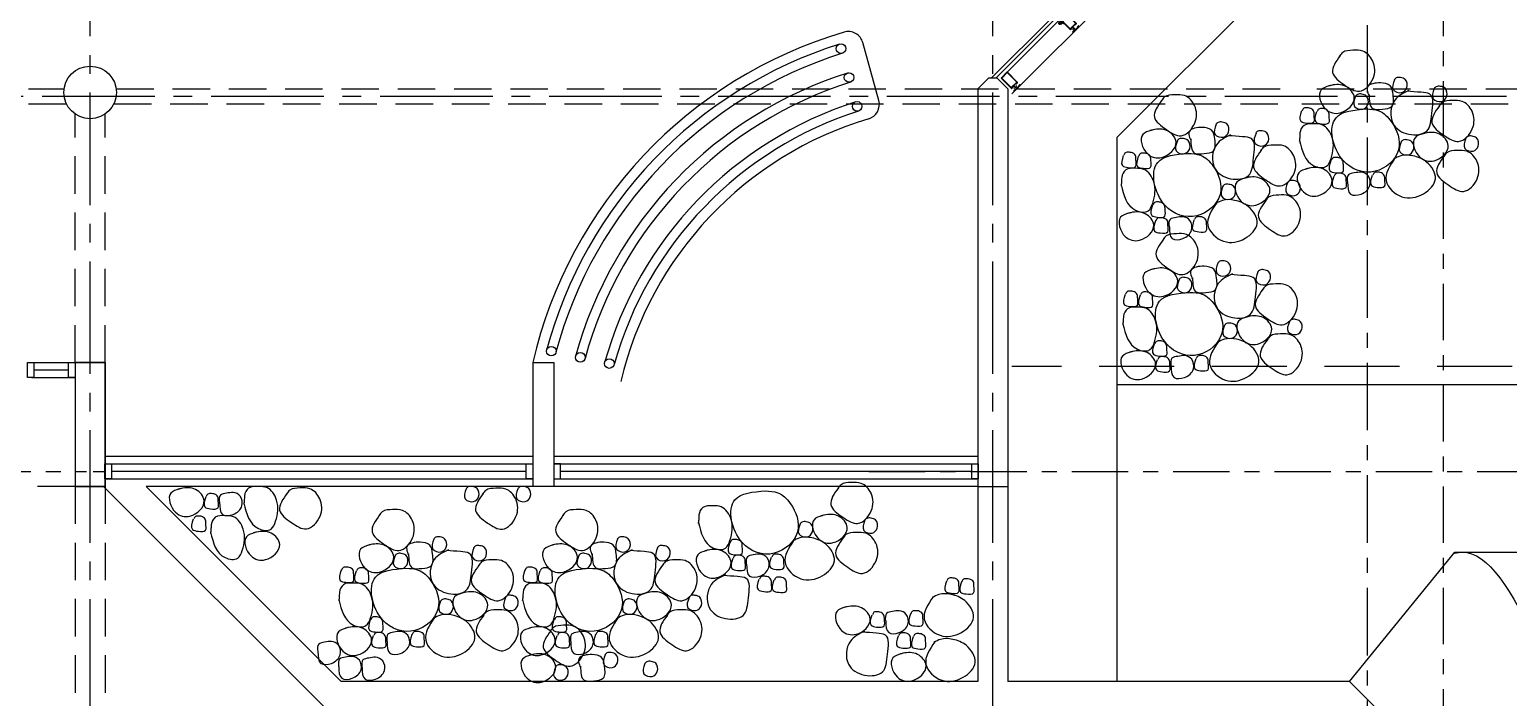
# Model space of a CAD drawing. Extents: x 504.5 to 598.6, y 648.3 to 688.4.
# Drawn here: x 572.74 to 582.58, y 655.06 to 659.51 of the extents above; entities that cross this region are included whole.
import ezdxf

# ---------------------------------------------------------------- set-up
doc = ezdxf.new("R2010")
doc.units = 0
doc.header["$MEASUREMENT"] = 0
doc.linetypes.add('CENTER2', pattern=[1.125, 0.75, -0.125, 0.125, -0.125])
doc.linetypes.add('HIDDEN', pattern=[0.375, 0.25, -0.125])
for name, color, linetype in [('1', 6, 'CONTINUOUS'), ('2', 1, 'CONTINUOUS'), ('EJES', 6, 'CENTER2'), ('MUEBLES', 1, 'CONTINUOUS'), ('murosbajos', 3, 'CONTINUOUS'), ('paredes', 2, 'CONTINUOUS'), ('pisoplanta', 1, 'CONTINUOUS'), ('PROYECCIONES', 6, 'HIDDEN'), ('talud', 5, 'CONTINUOUS'), ('texturas', 6, 'CONTINUOUS'), ('ventana', 1, 'CONTINUOUS'), ('ventanas', 1, 'CONTINUOUS'), ('vidrio', 6, 'CONTINUOUS')]:
    doc.layers.add(name, color=color, linetype=linetype)

# ---------------------------------------------------------------- blocks, each defined once
blk = doc.blocks.new('apoymuro-cortina')
at = {"layer": 'vidrio', "color": 1, "linetype": 'Continuous'}
for p, q in [((0, 0), (-0.0989, 0)), ((0, -0.0574), (0, 0)), ((-0.125, -0.0006), (-0.125, -0.0568)), ((-0.1193, 0), (-0.1244, 0)), ((-0.1244, -0.0574), (-0.1193, -0.0574)), ((-0.122, -0.0096), (-0.122, -0.0032)), ((-0.122, -0.032), (-0.122, -0.0134)), ((-0.0962, -0.032), (-0.122, -0.032)), ((-0.122, -0.0348), (-0.0962, -0.0348)), ((-0.122, -0.044), (-0.122, -0.0348)), ((-0.122, -0.0542), (-0.122, -0.0478)), ((-0.1213, -0.0026), (-0.1199, -0.0026)), ((-0.1199, -0.0102), (-0.1213, -0.0102)), ((-0.1213, -0.0128), (-0.1193, -0.0128)), ((-0.1193, -0.0447), (-0.1213, -0.0447)), ((-0.1213, -0.0472), (-0.1199, -0.0472)), ((-0.1199, -0.0549), (-0.1213, -0.0549)), ((-0.1199, -0.0026), (-0.1199, -0.0038)), ((-0.1199, -0.0089), (-0.1199, -0.0102)), ((-0.1199, -0.0472), (-0.1199, -0.0485)), ((-0.1199, -0.0536), (-0.1199, -0.0549)), ((-0.1186, -0.0038), (-0.1186, -0.0006)), ((-0.1186, -0.0121), (-0.1186, -0.0089)), ((-0.1186, -0.0485), (-0.1186, -0.0453)), ((-0.1186, -0.0568), (-0.1186, -0.0536)), ((-0.0995, -0.0006), (-0.0995, -0.0038)), ((-0.0995, -0.0089), (-0.0995, -0.0121)), ((-0.0995, -0.0453), (-0.0995, -0.0485)), ((-0.0995, -0.0536), (-0.0995, -0.0568)), ((-0.0989, -0.0128), (-0.0968, -0.0128)), ((-0.0968, -0.0447), (-0.0989, -0.0447)), ((-0.0989, -0.0574), (-0.0938, -0.0574)), ((-0.0982, -0.0026), (-0.0968, -0.0026)), ((-0.0982, -0.0038), (-0.0982, -0.0026)), ((-0.0982, -0.0102), (-0.0982, -0.0089)), ((-0.0968, -0.0102), (-0.0982, -0.0102)), ((-0.0982, -0.0472), (-0.0968, -0.0472)), ((-0.0982, -0.0485), (-0.0982, -0.0472)), ((-0.0982, -0.0549), (-0.0982, -0.0536)), ((-0.0968, -0.0549), (-0.0982, -0.0549)), ((-0.0962, -0.0032), (-0.0962, -0.0096)), ((-0.0962, -0.0134), (-0.0962, -0.032)), ((-0.0962, -0.0348), (-0.0962, -0.044)), ((-0.0962, -0.0478), (-0.0962, -0.0542)), ((-0.0938, -0.0574), (0, -0.0574)), ((-0.0931, -0.0033), (-0.0931, -0.0541)), ((-0.0036, -0.0028), (-0.0926, -0.0028)), ((-0.0926, -0.0546), (-0.0036, -0.0546)), ((-0.0031, -0.0541), (-0.0031, -0.0033))]:
    blk.add_line(p, q, dxfattribs=at)
at = {"layer": 'vidrio', "linetype": 'Continuous'}
for p, q in [((-0.0397, 0.0015), (-0.0397, 0.0051)), ((-0.0397, 0.0051), (0.0307, 0.0051)), ((0.0272, 0.0015), (-0.0397, 0.0015)), ((-0.0318, 0.0056), (-0.0318, 0.0075)), ((-0.0318, 0.0075), (-0.0055, 0.0075)), ((-0.0055, 0.0056), (-0.0318, 0.0056)), ((-0.0087, 0.0103), (-0.0287, 0.0103)), ((-0.0287, 0.0103), (-0.0287, 0.0078)), ((-0.0287, 0.0078), (-0.0087, 0.0078)), ((-0.0283, 0.0111), (-0.0283, 0.0201)), ((-0.026, 0.0207), (-0.0113, 0.0207)), ((-0.0113, 0.0105), (-0.026, 0.0105)), ((-0.0237, 0.0201), (-0.0237, 0.0111)), ((-0.0145, 0.0208), (-0.0228, 0.0208)), ((-0.0137, 0.0111), (-0.0137, 0.0201)), ((-0.009, 0.0201), (-0.009, 0.0111)), ((-0.0087, 0.0078), (-0.0087, 0.0103)), ((-0.0055, 0.0075), (-0.0055, 0.0056)), ((0.0272, -0.0589), (0.0272, 0.0015)), ((0.0307, -0.0625), (0.0307, 0.0051)), ((-0.1052, -0.0438), (-0.1133, -0.0438)), ((-0.0397, -0.0589), (0.0272, -0.0589)), ((-0.0397, -0.0625), (-0.0397, -0.0589)), ((0.0307, -0.0625), (-0.0397, -0.0625)), ((-0.0318, -0.0631), (-0.0318, -0.065)), ((-0.0055, -0.0631), (-0.0318, -0.0631)), ((-0.0318, -0.065), (-0.0055, -0.065)), ((-0.0287, -0.0677), (-0.0287, -0.0652)), ((-0.0287, -0.0652), (-0.0087, -0.0652)), ((-0.0087, -0.0677), (-0.0287, -0.0677)), ((-0.0283, -0.0686), (-0.0283, -0.0775)), ((-0.0113, -0.068), (-0.026, -0.068)), ((-0.026, -0.0782), (-0.0113, -0.0782)), ((-0.0127, -0.0055), (-0.0248, -0.0055)), ((-0.0248, -0.0055), (-0.0248, -0.0516)), ((-0.0248, -0.0516), (-0.0127, -0.0516)), ((-0.0247, -0.083), (-0.0247, -0.0782)), ((-0.0127, -0.0792), (-0.0247, -0.0792)), ((-0.0127, -0.0811), (-0.0247, -0.0811)), ((-0.0247, -0.083), (-0.0237, -0.0839)), ((-0.0127, -0.083), (-0.0247, -0.083)), ((-0.0237, -0.0775), (-0.0237, -0.0686)), ((-0.0136, -0.0839), (-0.0237, -0.0839)), ((-0.0145, -0.0783), (-0.0228, -0.0783)), ((-0.0145, -0.0802), (-0.0228, -0.0802)), ((-0.0145, -0.0821), (-0.0228, -0.0821)), ((-0.0187, -0.0838), (-0.0187, -0.0839)), ((-0.0137, -0.0686), (-0.0137, -0.0775)), ((-0.0127, -0.083), (-0.0136, -0.0839)), ((-0.0127, -0.0516), (-0.0127, -0.0055)), ((-0.0127, -0.083), (-0.0127, -0.0782)), ((-0.009, -0.0775), (-0.009, -0.0686)), ((-0.0087, -0.0652), (-0.0087, -0.0677)), ((-0.0055, -0.065), (-0.0055, -0.0631))]:
    blk.add_line(p, q, dxfattribs=at)
at = {"layer": 'vidrio', "color": 1, "linetype": 'Continuous', "extrusion": (0, 0, -1)}
for centre, major_axis, start_param, end_param in [((-0.0989, -0.0006), (0.000451, -0.000451), 2.356194, 3.926991), ((-0.1244, -0.0006), (0.000451, -0.000451), 2.356194, 3.926991), ((-0.1244, -0.0568), (0.000451, 0.000451), 2.356194, 3.926991), ((-0.1213, -0.0032), (0.000451, -0.000451), 2.356194, 3.926991), ((-0.1213, -0.0096), (0.000451, 0.000451), 2.356194, 3.926991), ((-0.1213, -0.0134), (0.000451, -0.000451), 2.356194, 3.926991), ((-0.1213, -0.044), (0.000451, 0.000451), 2.356194, 3.926991), ((-0.1213, -0.0478), (0.000451, -0.000451), 2.356194, 3.926991), ((-0.1213, -0.0542), (0.000451, 0.000451), 2.356194, 3.926991), ((-0.1193, -0.0038), (0.000451, 0.000451), 2.356194, 3.926991), ((-0.1193, -0.0089), (0.000451, -0.000451), 2.356194, 3.926991), ((-0.1193, -0.0485), (0.000451, 0.000451), 2.356194, 3.926991), ((-0.1193, -0.0536), (0.000451, -0.000451), 2.356194, 3.926991), ((-0.1193, -0.0006), (0.000451, -0.000451), 3.926991, 5.497787), ((-0.1193, -0.0038), (0.000451, -0.000451), -0.785398, 0.785398), ((-0.1193, -0.0089), (0.000451, -0.000451), 3.926991, 5.497787), ((-0.1193, -0.0121), (0.000451, -0.000451), -0.785398, 0.785398), ((-0.1193, -0.0453), (0.000451, -0.000451), 3.926991, 5.497787), ((-0.1193, -0.0485), (0.000451, -0.000451), -0.785398, 0.785398), ((-0.1193, -0.0536), (0.000451, -0.000451), 3.926991, 5.497787), ((-0.1193, -0.0568), (0.000451, -0.000451), -0.785398, 0.785398), ((-0.0989, -0.0038), (0.000451, 0.000451), 2.356194, 3.926991), ((-0.0989, -0.0089), (0.000451, -0.000451), 2.356194, 3.926991), ((-0.0989, -0.0121), (0.000451, 0.000451), 2.356194, 3.926991), ((-0.0989, -0.0453), (0.000451, -0.000451), 2.356194, 3.926991), ((-0.0989, -0.0485), (0.000451, 0.000451), 2.356194, 3.926991), ((-0.0989, -0.0536), (0.000451, -0.000451), 2.356194, 3.926991), ((-0.0989, -0.0568), (0.000451, 0.000451), 2.356194, 3.926991), ((-0.0989, -0.0038), (0.000451, -0.000451), -0.785398, 0.785398), ((-0.0989, -0.0089), (0.000451, -0.000451), 3.926991, 5.497787), ((-0.0989, -0.0485), (0.000451, -0.000451), -0.785398, 0.785398), ((-0.0989, -0.0536), (0.000451, -0.000451), 3.926991, 5.497787), ((-0.0968, -0.0032), (0.000451, 0.000451), 5.497787, 7.068583), ((-0.0968, -0.0096), (0.000451, -0.000451), -0.785398, 0.785398), ((-0.0968, -0.0134), (0.000451, -0.000451), 3.926991, 5.497787), ((-0.0968, -0.044), (0.000451, -0.000451), -0.785398, 0.785398), ((-0.0968, -0.0478), (0.000451, 0.000451), 5.497787, 7.068583), ((-0.0926, -0.0033), (0.000361, 0.000361), 3.926991, 5.497787), ((-0.0926, -0.0541), (0.000361, 0.000361), 2.356194, 3.926991)]:
    blk.add_ellipse(centre, major_axis=major_axis, ratio=1, start_param=start_param, end_param=end_param, dxfattribs=at)
at = {"layer": 'vidrio', "linetype": 'Continuous', "extrusion": (0, 0, -1)}
for centre, major_axis, start_param, end_param in [((-0.026, 0.0161), (0.00325, -0.00325), 3.399063, 4.454918), ((-0.026, 0.0151), (0.00325, -0.00325), 0.257471, 1.313326), ((-0.0187, 0.0004), (0.0144, -0.0144), 3.678281, 4.175701), ((-0.0187, 0.0309), (0.0144, 0.0144), 2.107484, 2.604904), ((-0.0113, 0.0161), (0.00325, -0.00325), 3.399063, 4.454918), ((-0.0113, 0.0151), (0.00325, -0.00325), 0.257471, 1.313326), ((-0.026, -0.0726), (0.00325, 0.00325), 4.96986, 6.025715), ((-0.026, -0.0736), (0.00325, 0.00325), 1.828267, 2.884122), ((-0.0187, -0.0883), (0.0144, 0.0144), 5.249077, 5.746497), ((-0.0187, -0.0578), (0.0144, -0.0144), 0.536688, 1.034108), ((-0.0113, -0.0726), (0.00325, 0.00325), 4.96986, 6.025715), ((-0.0113, -0.0736), (0.00325, 0.00325), 1.828267, 2.884122)]:
    blk.add_ellipse(centre, major_axis=major_axis, ratio=1, start_param=start_param, end_param=end_param, dxfattribs=at)
at = {"layer": 'vidrio', "color": 5, "linetype": 'Continuous', "extrusion": (0, 0, -1)}
for centre, major_axis, start_param, end_param in [((-0.0036, -0.0033), (0.000361, -0.000361), 3.926991, 5.497787), ((-0.0036, -0.0541), (0.000361, 0.000361), 0.785398, 2.356194)]:
    blk.add_ellipse(centre, major_axis=major_axis, ratio=1, start_param=start_param, end_param=end_param, dxfattribs=at)

msp = doc.modelspace()

# ---------------------------------------------------------------- linework, layer by layer
at = {"layer": '1'}
for points in [[(580.4484, 658.6823), (580.2466, 658.623), (580.2941, 658.3384), (580.5077, 658.2672), (580.662, 658.4095), (580.6146, 658.5993), (580.5315, 658.6705), (580.4484, 658.6823)], [(580.935, 658.7027), (580.8851, 658.5906), (580.9653, 658.5069), (581.0632, 658.4659), (581.1541, 658.5496), (581.1523, 658.6671), (581.0864, 658.733), (581.0205, 658.7383), (580.9528, 658.7241), (580.9314, 658.6992)], [(580.8281, 658.5176), (580.7729, 658.4909), (580.8031, 658.3627), (580.8993, 658.3378), (580.9938, 658.4392), (580.9368, 658.514), (580.8406, 658.5211), (580.8192, 658.5158)], [(580.6802, 658.4624), (580.6731, 658.3947), (580.7283, 658.3769), (580.7622, 658.409), (580.7515, 658.4642), (580.7212, 658.4766), (580.6927, 658.4748), (580.6784, 658.4624)], [(580.2313, 658.2327), (580.2259, 658.1651), (580.2634, 658.1526), (580.3132, 658.1597), (580.315, 658.2042), (580.3115, 658.2327), (580.2847, 658.2523), (580.2705, 658.2541), (580.2455, 658.2505), (580.2349, 658.2345)], [(580.2147, 657.911), (580.1594, 657.8843), (580.1897, 657.7561), (580.2859, 657.7312), (580.3803, 657.8327), (580.3233, 657.9075), (580.2271, 657.9146), (580.2057, 657.9092)], [(580.3892, 657.8416), (580.3821, 657.7739), (580.4373, 657.7561), (580.4712, 657.7882), (580.4605, 657.8434), (580.4302, 657.8558), (580.4017, 657.8541), (580.3875, 657.8416)], [(580.4603, 657.7571), (580.2585, 657.6978), (580.306, 657.4131), (580.5196, 657.342), (580.6739, 657.4843), (580.6264, 657.6741), (580.5433, 657.7453), (580.4603, 657.7571)], [(580.84, 657.5924), (580.7847, 657.5656), (580.815, 657.4375), (580.9112, 657.4125), (581.0056, 657.514), (580.9486, 657.5888), (580.8524, 657.5959), (580.831, 657.5906)], [(580.6511, 657.4286), (580.5923, 657.279), (580.6974, 657.1722), (580.84, 657.1918), (580.9201, 657.2915), (580.8613, 657.4036), (580.7705, 657.4446), (580.6903, 657.4446), (580.644, 657.4232)], [(580.9789, 657.4446), (580.929, 657.3324), (581.0092, 657.2488), (581.1072, 657.2078), (581.198, 657.2915), (581.1963, 657.409), (581.1303, 657.4749), (581.0644, 657.4802), (580.9967, 657.4659), (580.9753, 657.441)], [(573.7322, 656.4466), (573.677, 656.4199), (573.7073, 656.2917), (573.8035, 656.2668), (573.8979, 656.3682), (573.8409, 656.443), (573.7447, 656.4501), (573.7233, 656.4448)], [(573.9086, 656.395), (573.9032, 656.3273), (573.9407, 656.3148), (573.9905, 656.322), (573.9923, 656.3665), (573.9888, 656.395), (573.962, 656.4145), (573.9478, 656.4163), (573.9228, 656.4128), (573.9122, 656.3967)], [(574.0012, 656.3558), (574.0208, 656.2775), (574.0903, 656.2775), (574.1491, 656.3344), (574.1384, 656.3985), (574.0903, 656.4234), (574.0458, 656.4181), (574.0066, 656.4056), (573.9994, 656.3558)], [(574.1632, 656.3526), (574.2594, 656.1834), (574.3431, 656.1799), (574.3734, 656.2315), (574.3805, 656.3722), (574.3146, 656.4558), (574.2594, 656.4629), (574.1935, 656.4523), (574.1667, 656.4024), (574.165, 656.3686), (574.1614, 656.3455)], [(575.6435, 656.4485), (575.6364, 656.3808), (575.6916, 656.363), (575.7254, 656.3951), (575.7148, 656.4503), (575.6845, 656.4627), (575.656, 656.461), (575.6417, 656.4485)], [(575.755, 656.4159), (575.7051, 656.3038), (575.7853, 656.2201), (575.8833, 656.1791), (575.9741, 656.2628), (575.9723, 656.3803), (575.9064, 656.4462), (575.8405, 656.4515), (575.7728, 656.4373), (575.7514, 656.4124)], [(575.9874, 656.4485), (575.9803, 656.3808), (576.0355, 656.363), (576.0694, 656.3951), (576.0587, 656.4503), (576.0284, 656.4627), (575.9999, 656.461), (575.9856, 656.4485)], [(573.8254, 656.2453), (573.82, 656.1776), (573.8575, 656.1652), (573.9073, 656.1723), (573.9091, 656.2168), (573.9056, 656.2453), (573.8788, 656.2649), (573.8646, 656.2666), (573.8396, 656.2631), (573.8289, 656.2471)], [(573.9413, 656.1585), (574.0375, 655.9894), (574.1212, 655.9859), (574.1515, 656.0375), (574.1586, 656.1781), (574.0927, 656.2618), (574.0375, 656.2689), (573.9716, 656.2582), (573.9448, 656.2084), (573.9431, 656.1746), (573.9395, 656.1514)], [(574.2351, 656.1559), (574.1799, 656.1291), (574.2102, 656.001), (574.3064, 655.976), (574.4008, 656.0775), (574.3438, 656.1523), (574.2476, 656.1594), (574.2262, 656.1541)], [(575.428, 656.1136), (575.4209, 656.046), (575.4761, 656.0282), (575.5099, 656.0602), (575.4992, 656.1154), (575.469, 656.1279), (575.4405, 656.1261), (575.4262, 656.1136)], [(576.6506, 656.1136), (576.6434, 656.046), (576.6987, 656.0282), (576.7325, 656.0602), (576.7218, 656.1154), (576.6915, 656.1279), (576.663, 656.1261), (576.6488, 656.1136)], [(574.9951, 656.0727), (574.9399, 656.046), (574.9701, 655.9178), (575.0663, 655.8929), (575.1608, 655.9944), (575.1038, 656.0691), (575.0076, 656.0763), (574.9862, 656.0709)], [(575.2587, 656.0157), (575.2837, 655.9214), (575.3478, 655.9178), (575.4102, 655.9356), (575.4191, 656.014), (575.3995, 656.0727), (575.3353, 656.0923), (575.2837, 656.0869), (575.2481, 656.0638), (575.2463, 656.0442), (575.2587, 656.0068)], [(575.5242, 656.0424), (575.4298, 655.9766), (575.4173, 655.8235), (575.5242, 655.7505), (575.6435, 655.7718), (575.6774, 655.8893), (575.6631, 656.0175), (575.6043, 656.03), (575.5135, 656.0371)], [(575.6934, 656.0549), (575.6863, 655.9872), (575.7415, 655.9694), (575.7754, 656.0015), (575.7647, 656.0567), (575.7344, 656.0691), (575.7059, 656.0674), (575.6916, 656.0549)], [(576.2177, 656.0727), (576.1624, 656.046), (576.1927, 655.9178), (576.2889, 655.8929), (576.3833, 655.9944), (576.3263, 656.0691), (576.2301, 656.0763), (576.2087, 656.0709)], [(576.4813, 656.0157), (576.5063, 655.9214), (576.5704, 655.9178), (576.6327, 655.9356), (576.6416, 656.014), (576.622, 656.0727), (576.5579, 656.0923), (576.5063, 656.0869), (576.4706, 656.0638), (576.4688, 656.0442), (576.4813, 656.0068)], [(576.7468, 656.0424), (576.6523, 655.9766), (576.6399, 655.8235), (576.7468, 655.7505), (576.8661, 655.7718), (576.9, 655.8893), (576.8857, 656.0175), (576.8269, 656.03), (576.7361, 656.0371)], [(575.1697, 656.0033), (575.1625, 655.9356), (575.2178, 655.9178), (575.2516, 655.9499), (575.2409, 656.0051), (575.2106, 656.0175), (575.1821, 656.0157), (575.1679, 656.0033)], [(575.7273, 655.9392), (575.6774, 655.827), (575.7576, 655.7433), (575.8555, 655.7024), (575.9464, 655.7861), (575.9446, 655.9036), (575.8787, 655.9694), (575.8128, 655.9748), (575.7451, 655.9605), (575.7237, 655.9356)], [(576.0324, 655.9054), (576.027, 655.8377), (576.0644, 655.8252), (576.1143, 655.8324), (576.1161, 655.8769), (576.1125, 655.9054), (576.0858, 655.9249), (576.0716, 655.9267), (576.0466, 655.9232), (576.0359, 655.9071)], [(576.3922, 656.0033), (576.3851, 655.9356), (576.4403, 655.9178), (576.4742, 655.9499), (576.4635, 656.0051), (576.4332, 656.0175), (576.4047, 656.0157), (576.3905, 656.0033)], [(574.9096, 655.9), (574.9042, 655.8324), (574.9416, 655.8199), (574.9915, 655.827), (574.9933, 655.8715), (574.9897, 655.9), (574.963, 655.9196), (574.9488, 655.9214), (574.9238, 655.9178), (574.9131, 655.9018)], [(575.2407, 655.9188), (575.0389, 655.8595), (575.0864, 655.5748), (575.3, 655.5036), (575.4543, 655.646), (575.4069, 655.8358), (575.3238, 655.9069), (575.2407, 655.9188)], [(576.1321, 655.9), (576.1268, 655.8324), (576.1642, 655.8199), (576.2141, 655.827), (576.2159, 655.8715), (576.2123, 655.9), (576.1856, 655.9196), (576.1713, 655.9214), (576.1464, 655.9178), (576.1357, 655.9018)], [(576.4633, 655.9188), (576.2615, 655.8595), (576.309, 655.5748), (576.5226, 655.5036), (576.6769, 655.646), (576.6294, 655.8358), (576.5463, 655.9069), (576.4633, 655.9188)], [(577.3682, 655.8757), (577.2737, 655.8098), (577.2613, 655.6567), (577.3682, 655.5837), (577.4875, 655.6051), (577.5214, 655.7226), (577.5071, 655.8507), (577.4483, 655.8632), (577.3575, 655.8703)], [(574.7956, 655.7095), (574.8918, 655.5404), (574.9755, 655.5368), (575.0058, 655.5885), (575.0129, 655.7291), (574.947, 655.8128), (574.8918, 655.8199), (574.8258, 655.8092), (574.7991, 655.7594), (574.7973, 655.7255), (574.7938, 655.7024)], [(575.6204, 655.754), (575.5652, 655.7273), (575.5954, 655.5991), (575.6916, 655.5742), (575.7861, 655.6757), (575.7291, 655.7505), (575.6329, 655.7576), (575.6115, 655.7522)], [(575.9036, 655.7238), (575.8965, 655.6561), (575.9517, 655.6383), (575.9856, 655.6704), (575.9749, 655.7255), (575.9446, 655.738), (575.9161, 655.7362), (575.9019, 655.7238)], [(576.0181, 655.7095), (576.1143, 655.5404), (576.1981, 655.5368), (576.2283, 655.5885), (576.2355, 655.7291), (576.1696, 655.8128), (576.1143, 655.8199), (576.0484, 655.8092), (576.0217, 655.7594), (576.0199, 655.7255), (576.0163, 655.7024)], [(575.4725, 655.6988), (575.4654, 655.6312), (575.5206, 655.6134), (575.5545, 655.6454), (575.5438, 655.7006), (575.5135, 655.7131), (575.485, 655.7113), (575.4707, 655.6988)], [(575.7593, 655.6063), (575.7095, 655.4941), (575.7896, 655.4104), (575.8876, 655.3695), (575.9785, 655.4532), (575.9767, 655.5707), (575.9108, 655.6365), (575.8448, 655.6419), (575.7772, 655.6276), (575.7558, 655.6027)], [(576.6951, 655.6988), (576.688, 655.6312), (576.7432, 655.6134), (576.777, 655.6454), (576.7663, 655.7006), (576.7361, 655.7131), (576.7076, 655.7113), (576.6933, 655.6988)], [(574.8472, 655.5208), (574.792, 655.4941), (574.8223, 655.3659), (574.9185, 655.341), (575.0129, 655.4425), (574.9559, 655.5173), (574.8597, 655.5244), (574.8383, 655.519)], [(575.004, 655.5742), (574.9986, 655.5066), (575.0361, 655.4941), (575.0859, 655.5012), (575.0877, 655.5457), (575.0842, 655.5742), (575.0574, 655.5938), (575.0432, 655.5956), (575.0182, 655.592), (575.0076, 655.576)], [(575.4315, 655.5902), (575.3728, 655.4407), (575.4779, 655.3339), (575.6204, 655.3535), (575.7005, 655.4532), (575.6418, 655.5653), (575.5509, 655.6063), (575.4707, 655.6063), (575.4244, 655.5849)], [(576.0698, 655.5208), (576.0146, 655.4941), (576.0448, 655.3659), (576.141, 655.341), (576.2355, 655.4425), (576.1785, 655.5173), (576.0823, 655.5244), (576.0609, 655.519)], [(576.2058, 655.5029), (576.1559, 655.3907), (576.2361, 655.307), (576.3341, 655.2661), (576.4249, 655.3498), (576.4232, 655.4673), (576.3573, 655.5331), (576.2913, 655.5385), (576.2236, 655.5242), (576.2023, 655.4993)], [(576.2266, 655.5742), (576.2212, 655.5066), (576.2586, 655.4941), (576.3085, 655.5012), (576.3103, 655.5457), (576.3067, 655.5742), (576.28, 655.5938), (576.2658, 655.5956), (576.2408, 655.592), (576.2301, 655.576)], [(576.6541, 655.5902), (576.5953, 655.4407), (576.7004, 655.3339), (576.843, 655.3535), (576.9231, 655.4532), (576.8643, 655.5653), (576.7735, 655.6063), (576.6933, 655.6063), (576.647, 655.5849)], [(574.6558, 655.3635), (574.6754, 655.2852), (574.7449, 655.2852), (574.8037, 655.3421), (574.793, 655.4062), (574.7449, 655.4311), (574.7003, 655.4258), (574.6611, 655.4133), (574.654, 655.3635)], [(575.0236, 655.4692), (575.0182, 655.4015), (575.0557, 655.3891), (575.1055, 655.3962), (575.1073, 655.4407), (575.1038, 655.4692), (575.077, 655.4888), (575.0628, 655.4905), (575.0378, 655.487), (575.0271, 655.471)], [(575.1162, 655.43), (575.1358, 655.3517), (575.2053, 655.3517), (575.2641, 655.4087), (575.2534, 655.4727), (575.2053, 655.4977), (575.1608, 655.4923), (575.1216, 655.4799), (575.1144, 655.43)], [(575.2801, 655.4763), (575.2748, 655.4087), (575.3122, 655.3962), (575.3621, 655.4033), (575.3638, 655.4478), (575.3603, 655.4763), (575.3336, 655.4959), (575.3193, 655.4977), (575.2944, 655.4941), (575.2837, 655.4781)], [(576.2462, 655.4692), (576.2408, 655.4015), (576.2782, 655.3891), (576.3281, 655.3962), (576.3299, 655.4407), (576.3263, 655.4692), (576.2996, 655.4888), (576.2853, 655.4905), (576.2604, 655.487), (576.2497, 655.471)], [(576.3388, 655.43), (576.3584, 655.3517), (576.4279, 655.3517), (576.4867, 655.4087), (576.476, 655.4727), (576.4279, 655.4977), (576.3833, 655.4923), (576.3441, 655.4799), (576.337, 655.43)], [(576.5027, 655.4763), (576.4973, 655.4087), (576.5348, 655.3962), (576.5846, 655.4033), (576.5864, 655.4478), (576.5829, 655.4763), (576.5561, 655.4959), (576.5419, 655.4977), (576.5169, 655.4941), (576.5063, 655.4781)], [(578.2945, 655.4987), (578.2001, 655.4328), (578.1877, 655.2797), (578.2945, 655.2067), (578.4139, 655.2281), (578.4478, 655.3456), (578.4335, 655.4738), (578.3747, 655.4862), (578.2839, 655.4934)], [(574.7945, 655.2637), (574.8141, 655.1854), (574.8836, 655.1854), (574.9423, 655.2423), (574.9317, 655.3064), (574.8836, 655.3314), (574.839, 655.326), (574.7998, 655.3136), (574.7927, 655.2637)], [(574.9498, 655.2582), (574.9694, 655.1798), (575.0389, 655.1798), (575.0977, 655.2368), (575.087, 655.3009), (575.0389, 655.3258), (574.9943, 655.3205), (574.9552, 655.308), (574.948, 655.2582)]]:
    msp.add_spline(points, degree=3, dxfattribs=at)
at = {"layer": '2'}
msp.add_lwpolyline([(579.9754, 657.1433), (587.1802, 657.1433), (587.1802, 676.5107), (584.8186, 676.5107)], dxfattribs=at)
for points in [[(581.461, 659.334), (581.4111, 659.2218), (581.4913, 659.1381), (581.5893, 659.0972), (581.6801, 659.1808), (581.6783, 659.2983), (581.6124, 659.3642), (581.5465, 659.3696), (581.4788, 659.3553), (581.4574, 659.3304)], [(581.8226, 659.1737), (581.8155, 659.1061), (581.8707, 659.0883), (581.9046, 659.1203), (581.8939, 659.1755), (581.8636, 659.188), (581.8351, 659.1862), (581.8209, 659.1737)], [(581.3897, 659.1328), (581.3345, 659.1061), (581.3648, 658.9779), (581.461, 658.953), (581.5554, 659.0544), (581.4984, 659.1292), (581.4022, 659.1363), (581.3808, 659.131)], [(581.5643, 659.0633), (581.5572, 658.9957), (581.6124, 658.9779), (581.6463, 659.0099), (581.6356, 659.0651), (581.6053, 659.0776), (581.5768, 659.0758), (581.5626, 659.0633)], [(581.6534, 659.0758), (581.6783, 658.9815), (581.7425, 658.9779), (581.8048, 658.9957), (581.8137, 659.074), (581.7941, 659.1328), (581.73, 659.1524), (581.6783, 659.147), (581.6427, 659.1239), (581.6409, 659.1043), (581.6534, 659.0669)], [(581.9188, 659.1025), (581.8244, 659.0366), (581.812, 658.8835), (581.9188, 658.8105), (582.0382, 658.8319), (582.0721, 658.9494), (582.0578, 659.0776), (581.999, 659.0901), (581.9082, 659.0972)], [(582.0881, 659.115), (582.081, 659.0473), (582.1362, 659.0295), (582.17, 659.0616), (582.1593, 659.1168), (582.1291, 659.1292), (582.1006, 659.1274), (582.0863, 659.115)], [(580.274, 659.0374), (580.2242, 658.9253), (580.3043, 658.8416), (580.4023, 658.8006), (580.4932, 658.8843), (580.4914, 659.0018), (580.4255, 659.0677), (580.3596, 659.073), (580.2919, 659.0588), (580.2705, 659.0338)], [(581.2045, 658.9654), (581.1991, 658.8978), (581.2365, 658.8853), (581.2864, 658.8924), (581.2882, 658.9369), (581.2846, 658.9654), (581.2579, 658.985), (581.2437, 658.9868), (581.2187, 658.9832), (581.208, 658.9672)], [(581.3042, 658.9601), (581.2989, 658.8924), (581.3363, 658.88), (581.3862, 658.8871), (581.388, 658.9316), (581.3844, 658.9601), (581.3577, 658.9797), (581.3434, 658.9815), (581.3185, 658.9779), (581.3078, 658.9619)], [(581.6354, 658.9789), (581.4336, 658.9196), (581.481, 658.6349), (581.6947, 658.5637), (581.849, 658.7061), (581.8015, 658.8959), (581.7184, 658.967), (581.6354, 658.9789)], [(582.1219, 658.9993), (582.0721, 658.8871), (582.1522, 658.8034), (582.2502, 658.7625), (582.3411, 658.8462), (582.3393, 658.9637), (582.2734, 659.0295), (582.2074, 659.0349), (582.1398, 659.0206), (582.1184, 658.9957)], [(580.6357, 658.8772), (580.6286, 658.8095), (580.6838, 658.7917), (580.7176, 658.8238), (580.7069, 658.879), (580.6767, 658.8914), (580.6482, 658.8896), (580.6339, 658.8772)], [(581.1902, 658.7696), (581.2864, 658.6005), (581.3702, 658.5969), (581.4004, 658.6485), (581.4076, 658.7892), (581.3416, 658.8729), (581.2864, 658.88), (581.2205, 658.8693), (581.1938, 658.8194), (581.192, 658.7856), (581.1884, 658.7625)], [(580.2028, 658.8362), (580.1476, 658.8095), (580.1778, 658.6814), (580.274, 658.6564), (580.3685, 658.7579), (580.3115, 658.8327), (580.2153, 658.8398), (580.1939, 658.8345)], [(580.3774, 658.7668), (580.3702, 658.6992), (580.4255, 658.6814), (580.4593, 658.7134), (580.4486, 658.7686), (580.4183, 658.781), (580.3898, 658.7793), (580.3756, 658.7668)], [(580.4664, 658.7793), (580.4914, 658.6849), (580.5555, 658.6814), (580.6179, 658.6992), (580.6268, 658.7775), (580.6072, 658.8362), (580.543, 658.8558), (580.4914, 658.8505), (580.4558, 658.8273), (580.454, 658.8078), (580.4664, 658.7704)], [(580.7319, 658.806), (580.6375, 658.7401), (580.625, 658.587), (580.7319, 658.514), (580.8512, 658.5354), (580.8851, 658.6529), (580.8708, 658.781), (580.8121, 658.7935), (580.7212, 658.8006)], [(580.9011, 658.8184), (580.894, 658.7508), (580.9492, 658.733), (580.9831, 658.765), (580.9724, 658.8202), (580.9421, 658.8327), (580.9136, 658.8309), (580.8993, 658.8184)], [(582.015, 658.8141), (581.9598, 658.7874), (581.9901, 658.6592), (582.0863, 658.6343), (582.1807, 658.7358), (582.1237, 658.8105), (582.0275, 658.8177), (582.0061, 658.8123)], [(582.2983, 658.7838), (582.2912, 658.7162), (582.3464, 658.6984), (582.3803, 658.7304), (582.3696, 658.7856), (582.3393, 658.7981), (582.3108, 658.7963), (582.2965, 658.7838)], [(580.0175, 658.6689), (580.0122, 658.6012), (580.0496, 658.5888), (580.0995, 658.5959), (580.1012, 658.6404), (580.0977, 658.6689), (580.071, 658.6885), (580.0567, 658.6903), (580.0318, 658.6867), (580.0211, 658.6707)], [(580.1173, 658.6635), (580.1119, 658.5959), (580.1493, 658.5834), (580.1992, 658.5906), (580.201, 658.6351), (580.1974, 658.6635), (580.1707, 658.6831), (580.1565, 658.6849), (580.1315, 658.6814), (580.1208, 658.6653)], [(581.8672, 658.7589), (581.8601, 658.6913), (581.9153, 658.6735), (581.9491, 658.7055), (581.9384, 658.7607), (581.9082, 658.7732), (581.8797, 658.7714), (581.8654, 658.7589)], [(582.154, 658.6663), (582.1041, 658.5542), (582.1843, 658.4705), (582.2823, 658.4296), (582.3731, 658.5132), (582.3713, 658.6307), (582.3054, 658.6966), (582.2395, 658.7019), (582.1718, 658.6877), (582.1504, 658.6628)], [(580.0033, 658.4731), (580.0995, 658.3039), (580.1832, 658.3004), (580.2135, 658.352), (580.2206, 658.4926), (580.1547, 658.5763), (580.0995, 658.5834), (580.0335, 658.5728), (580.0068, 658.5229), (580.005, 658.4891), (580.0015, 658.4659)], [(581.2419, 658.5809), (581.1867, 658.5542), (581.2169, 658.426), (581.3131, 658.4011), (581.4076, 658.5026), (581.3506, 658.5773), (581.2544, 658.5844), (581.233, 658.5791)], [(581.3987, 658.6343), (581.3933, 658.5666), (581.4307, 658.5542), (581.4806, 658.5613), (581.4824, 658.6058), (581.4788, 658.6343), (581.4521, 658.6539), (581.4378, 658.6557), (581.4129, 658.6521), (581.4022, 658.6361)], [(581.8262, 658.6503), (581.7674, 658.5008), (581.8725, 658.394), (582.015, 658.4135), (582.0952, 658.5132), (582.0364, 658.6254), (581.9456, 658.6663), (581.8654, 658.6663), (581.8191, 658.645)], [(581.1113, 658.4873), (581.1042, 658.4196), (581.1594, 658.4018), (581.1933, 658.4339), (581.1826, 658.4891), (581.1523, 658.5015), (581.1238, 658.4998), (581.1096, 658.4873)], [(581.4183, 658.5293), (581.4129, 658.4616), (581.4503, 658.4491), (581.5002, 658.4563), (581.502, 658.5008), (581.4984, 658.5293), (581.4717, 658.5488), (581.4574, 658.5506), (581.4325, 658.5471), (581.4218, 658.531)], [(581.5109, 658.4901), (581.5305, 658.4118), (581.6, 658.4118), (581.6588, 658.4687), (581.6481, 658.5328), (581.6, 658.5577), (581.5554, 658.5524), (581.5162, 658.5399), (581.5091, 658.4901)], [(581.6748, 658.5364), (581.6694, 658.4687), (581.7069, 658.4563), (581.7567, 658.4634), (581.7585, 658.5079), (581.755, 658.5364), (581.7282, 658.556), (581.714, 658.5577), (581.689, 658.5542), (581.6783, 658.5382)], [(580.967, 658.3698), (580.9172, 658.2576), (580.9973, 658.174), (581.0953, 658.133), (581.1862, 658.2167), (581.1844, 658.3342), (581.1185, 658.4001), (581.0526, 658.4054), (580.9849, 658.3912), (580.9635, 658.3662)], [(580.0549, 658.2843), (579.9997, 658.2576), (580.03, 658.1295), (580.1262, 658.1045), (580.2206, 658.206), (580.1636, 658.2808), (580.0674, 658.2879), (580.046, 658.2826)], [(580.2117, 658.3378), (580.2063, 658.2701), (580.2438, 658.2576), (580.2936, 658.2648), (580.2954, 658.3093), (580.2919, 658.3378), (580.2651, 658.3573), (580.2509, 658.3591), (580.2259, 658.3556), (580.2153, 658.3395)], [(580.6392, 658.3538), (580.5805, 658.2042), (580.6856, 658.0974), (580.8281, 658.117), (580.9083, 658.2167), (580.8495, 658.3289), (580.7586, 658.3698), (580.6784, 658.3698), (580.6321, 658.3484)], [(580.3239, 658.1936), (580.3435, 658.1152), (580.413, 658.1152), (580.4718, 658.1722), (580.4611, 658.2363), (580.413, 658.2612), (580.3685, 658.2559), (580.3293, 658.2434), (580.3221, 658.1936)], [(580.4878, 658.2398), (580.4825, 658.1722), (580.5199, 658.1597), (580.5698, 658.1668), (580.5716, 658.2114), (580.568, 658.2398), (580.5413, 658.2594), (580.527, 658.2612), (580.5021, 658.2576), (580.4914, 658.2416)], [(580.2859, 658.1122), (580.236, 658), (580.3162, 657.9164), (580.4142, 657.8754), (580.505, 657.9591), (580.5033, 658.0766), (580.4373, 658.1425), (580.3714, 658.1478), (580.3037, 658.1336), (580.2824, 658.1086)], [(580.4783, 657.8541), (580.5033, 657.7597), (580.5674, 657.7561), (580.6297, 657.7739), (580.6386, 657.8523), (580.6191, 657.911), (580.5549, 657.9306), (580.5033, 657.9253), (580.4676, 657.9021), (580.4658, 657.8825), (580.4783, 657.8452)], [(580.6476, 657.952), (580.6404, 657.8843), (580.6957, 657.8665), (580.7295, 657.8986), (580.7188, 657.9537), (580.6885, 657.9662), (580.66, 657.9644), (580.6458, 657.952)], [(580.913, 657.8932), (580.9059, 657.8256), (580.9611, 657.8078), (580.9949, 657.8398), (580.9843, 657.895), (580.954, 657.9075), (580.9255, 657.9057), (580.9112, 657.8932)], [(580.7438, 657.8808), (580.6493, 657.8149), (580.6369, 657.6618), (580.7438, 657.5888), (580.8631, 657.6102), (580.897, 657.7277), (580.8827, 657.8558), (580.8239, 657.8683), (580.7331, 657.8754)], [(580.9468, 657.7775), (580.897, 657.6653), (580.9771, 657.5817), (581.0751, 657.5407), (581.166, 657.6244), (581.1642, 657.7419), (581.0983, 657.8078), (581.0324, 657.8131), (580.9647, 657.7989), (580.9433, 657.7739)], [(580.0294, 657.7437), (580.024, 657.676), (580.0614, 657.6636), (580.1113, 657.6707), (580.1131, 657.7152), (580.1095, 657.7437), (580.0828, 657.7633), (580.0686, 657.765), (580.0436, 657.7615), (580.0329, 657.7455)], [(580.1291, 657.7383), (580.1238, 657.6707), (580.1612, 657.6582), (580.2111, 657.6653), (580.2129, 657.7098), (580.2093, 657.7383), (580.1826, 657.7579), (580.1683, 657.7597), (580.1434, 657.7561), (580.1327, 657.7401)], [(580.0151, 657.5478), (580.1113, 657.3787), (580.1951, 657.3752), (580.2253, 657.4268), (580.2325, 657.5674), (580.1666, 657.6511), (580.1113, 657.6582), (580.0454, 657.6475), (580.0187, 657.5977), (580.0169, 657.5639), (580.0133, 657.5407)], [(580.6921, 657.5372), (580.685, 657.4695), (580.7402, 657.4517), (580.774, 657.4838), (580.7634, 657.5389), (580.7331, 657.5514), (580.7046, 657.5496), (580.6903, 657.5372)], [(581.1232, 657.5621), (581.1161, 657.4944), (581.1713, 657.4766), (581.2052, 657.5087), (581.1945, 657.5639), (581.1642, 657.5763), (581.1357, 657.5745), (581.1214, 657.5621)], [(580.2236, 657.4125), (580.2182, 657.3449), (580.2556, 657.3324), (580.3055, 657.3395), (580.3073, 657.3841), (580.3037, 657.4125), (580.277, 657.4321), (580.2628, 657.4339), (580.2378, 657.4303), (580.2271, 657.4143)], [(580.0668, 657.3591), (580.0116, 657.3324), (580.0419, 657.2042), (580.1381, 657.1793), (580.2325, 657.2808), (580.1755, 657.3556), (580.0793, 657.3627), (580.0579, 657.3574)], [(580.2432, 657.3075), (580.2378, 657.2399), (580.2752, 657.2274), (580.3251, 657.2345), (580.3269, 657.279), (580.3233, 657.3075), (580.2966, 657.3271), (580.2824, 657.3289), (580.2574, 657.3253), (580.2467, 657.3093)], [(580.3358, 657.2683), (580.3554, 657.19), (580.4249, 657.19), (580.4837, 657.247), (580.473, 657.3111), (580.4249, 657.336), (580.3803, 657.3306), (580.3411, 657.3182), (580.334, 657.2683)], [(580.4997, 657.3146), (580.4943, 657.247), (580.5318, 657.2345), (580.5816, 657.2416), (580.5834, 657.2861), (580.5799, 657.3146), (580.5531, 657.3342), (580.5389, 657.336), (580.5139, 657.3324), (580.5033, 657.3164)], [(574.4506, 656.418), (574.4007, 656.3058), (574.4809, 656.2222), (574.5789, 656.1812), (574.6697, 656.2649), (574.6679, 656.3824), (574.602, 656.4483), (574.5361, 656.4536), (574.4684, 656.4394), (574.447, 656.4144)], [(577.6338, 656.4339), (577.4321, 656.3746), (577.4795, 656.0899), (577.6932, 656.0187), (577.8475, 656.1611), (577.8, 656.3509), (577.7169, 656.422), (577.6338, 656.4339)], [(578.1204, 656.4543), (578.0705, 656.3421), (578.1507, 656.2584), (578.2487, 656.2175), (578.3395, 656.3012), (578.3378, 656.4187), (578.2719, 656.4845), (578.2059, 656.4899), (578.1382, 656.4756), (578.1169, 656.4507)], [(577.1887, 656.2246), (577.2849, 656.0555), (577.3686, 656.0519), (577.3989, 656.1035), (577.4061, 656.2442), (577.3401, 656.3279), (577.2849, 656.335), (577.219, 656.3243), (577.1923, 656.2745), (577.1905, 656.2406), (577.1869, 656.2175)], [(575.0663, 656.2739), (575.0165, 656.1617), (575.0966, 656.078), (575.1946, 656.0371), (575.2855, 656.1208), (575.2837, 656.2383), (575.2178, 656.3041), (575.1519, 656.3095), (575.0842, 656.2952), (575.0628, 656.2703)], [(576.2889, 656.2739), (576.239, 656.1617), (576.3192, 656.078), (576.4172, 656.0371), (576.508, 656.1208), (576.5063, 656.2383), (576.4403, 656.3041), (576.3744, 656.3095), (576.3067, 656.2952), (576.2853, 656.2703)], [(577.8657, 656.2139), (577.8585, 656.1463), (577.9138, 656.1285), (577.9476, 656.1605), (577.9369, 656.2157), (577.9066, 656.2282), (577.8781, 656.2264), (577.8639, 656.2139)], [(578.0135, 656.2691), (577.9583, 656.2424), (577.9886, 656.1142), (578.0848, 656.0893), (578.1792, 656.1908), (578.1222, 656.2656), (578.026, 656.2727), (578.0046, 656.2673)], [(578.2968, 656.2389), (578.2897, 656.1712), (578.3449, 656.1534), (578.3787, 656.1854), (578.3681, 656.2406), (578.3378, 656.2531), (578.3093, 656.2513), (578.295, 656.2389)], [(577.8247, 656.1053), (577.7659, 655.9558), (577.871, 655.849), (578.0135, 655.8686), (578.0937, 655.9682), (578.0349, 656.0804), (577.9441, 656.1214), (577.8639, 656.1214), (577.8176, 656.1)], [(578.1525, 656.1214), (578.1026, 656.0092), (578.1828, 655.9255), (578.2808, 655.8846), (578.3716, 655.9682), (578.3698, 656.0857), (578.3039, 656.1516), (578.238, 656.157), (578.1703, 656.1427), (578.1489, 656.1178)], [(576.916, 656.0549), (576.9089, 655.9872), (576.9641, 655.9694), (576.9979, 656.0015), (576.9873, 656.0567), (576.957, 656.0691), (576.9285, 656.0674), (576.9142, 656.0549)], [(577.2404, 656.0359), (577.1851, 656.0092), (577.2154, 655.881), (577.3116, 655.8561), (577.4061, 655.9576), (577.349, 656.0323), (577.2528, 656.0395), (577.2315, 656.0341)], [(577.3971, 656.0893), (577.3918, 656.0217), (577.4292, 656.0092), (577.4791, 656.0163), (577.4809, 656.0608), (577.4773, 656.0893), (577.4506, 656.1089), (577.4363, 656.1107), (577.4114, 656.1071), (577.4007, 656.0911)], [(574.8098, 655.9054), (574.8045, 655.8377), (574.8419, 655.8252), (574.8918, 655.8324), (574.8935, 655.8769), (574.89, 655.9054), (574.8633, 655.9249), (574.849, 655.9267), (574.8241, 655.9232), (574.8134, 655.9071)], [(576.9498, 655.9392), (576.9, 655.827), (576.9801, 655.7433), (577.0781, 655.7024), (577.169, 655.7861), (577.1672, 655.9036), (577.1013, 655.9694), (577.0354, 655.9748), (576.9677, 655.9605), (576.9463, 655.9356)], [(577.4167, 655.9843), (577.4114, 655.9166), (577.4488, 655.9042), (577.4987, 655.9113), (577.5005, 655.9558), (577.4969, 655.9843), (577.4702, 656.0039), (577.4559, 656.0056), (577.431, 656.0021), (577.4203, 655.9861)], [(577.5094, 655.9451), (577.529, 655.8668), (577.5985, 655.8668), (577.6572, 655.9237), (577.6466, 655.9878), (577.5985, 656.0128), (577.5539, 656.0074), (577.5147, 655.995), (577.5076, 655.9451)], [(577.6733, 655.9914), (577.6679, 655.9237), (577.7053, 655.9113), (577.7552, 655.9184), (577.757, 655.9629), (577.7534, 655.9914), (577.7267, 656.011), (577.7125, 656.0128), (577.6875, 656.0092), (577.6768, 655.9932)], [(577.5913, 655.8439), (577.5859, 655.7763), (577.6233, 655.7638), (577.6732, 655.7709), (577.675, 655.8154), (577.6714, 655.8439), (577.6447, 655.8635), (577.6305, 655.8653), (577.6055, 655.8617), (577.5948, 655.8457)], [(577.691, 655.8386), (577.6857, 655.7709), (577.7231, 655.7585), (577.773, 655.7656), (577.7748, 655.8101), (577.7712, 655.8386), (577.7445, 655.8582), (577.7302, 655.8599), (577.7053, 655.8564), (577.6946, 655.8404)], [(578.8394, 655.8328), (578.8341, 655.7652), (578.8715, 655.7527), (578.9213, 655.7598), (578.9231, 655.8043), (578.9196, 655.8328), (578.8928, 655.8524), (578.8786, 655.8542), (578.8536, 655.8506), (578.843, 655.8346)], [(578.9392, 655.8275), (578.9338, 655.7598), (578.9712, 655.7474), (579.0211, 655.7545), (579.0229, 655.799), (579.0193, 655.8275), (578.9926, 655.8471), (578.9784, 655.8488), (578.9534, 655.8453), (578.9427, 655.8293)], [(576.843, 655.754), (576.7877, 655.7273), (576.818, 655.5991), (576.9142, 655.5742), (577.0086, 655.6757), (576.9516, 655.7505), (576.8554, 655.7576), (576.834, 655.7522)], [(577.1262, 655.7238), (577.1191, 655.6561), (577.1743, 655.6383), (577.2082, 655.6704), (577.1975, 655.7255), (577.1672, 655.738), (577.1387, 655.7362), (577.1244, 655.7238)], [(578.7511, 655.7284), (578.6923, 655.5788), (578.7974, 655.472), (578.9399, 655.4916), (579.0201, 655.5913), (578.9613, 655.7034), (578.8704, 655.7444), (578.7903, 655.7444), (578.744, 655.723)], [(576.9819, 655.6063), (576.932, 655.4941), (577.0122, 655.4104), (577.1102, 655.3695), (577.201, 655.4532), (577.1992, 655.5707), (577.1333, 655.6365), (577.0674, 655.6419), (576.9997, 655.6276), (576.9783, 655.6027)], [(578.1668, 655.6589), (578.1115, 655.6322), (578.1418, 655.5041), (578.238, 655.4791), (578.3324, 655.5806), (578.2754, 655.6554), (578.1792, 655.6625), (578.1579, 655.6572)], [(578.3431, 655.6073), (578.3378, 655.5397), (578.3752, 655.5272), (578.4251, 655.5343), (578.4269, 655.5788), (578.4233, 655.6073), (578.3966, 655.6269), (578.3823, 655.6287), (578.3574, 655.6251), (578.3467, 655.6091)], [(578.4358, 655.5681), (578.4554, 655.4898), (578.5248, 655.4898), (578.5836, 655.5468), (578.5729, 655.6109), (578.5248, 655.6358), (578.4803, 655.6305), (578.4411, 655.618), (578.434, 655.5681)], [(578.5997, 655.6144), (578.5943, 655.5468), (578.6317, 655.5343), (578.6816, 655.5414), (578.6834, 655.5859), (578.6798, 655.6144), (578.6531, 655.634), (578.6389, 655.6358), (578.6139, 655.6322), (578.6032, 655.6162)], [(578.5177, 655.467), (578.5123, 655.3993), (578.5497, 655.3868), (578.5996, 655.394), (578.6014, 655.4385), (578.5978, 655.467), (578.5711, 655.4865), (578.5568, 655.4883), (578.5319, 655.4848), (578.5212, 655.4687)], [(578.6174, 655.4616), (578.6121, 655.394), (578.6495, 655.3815), (578.6994, 655.3886), (578.7011, 655.4331), (578.6976, 655.4616), (578.6709, 655.4812), (578.6566, 655.483), (578.6317, 655.4794), (578.621, 655.4634)], [(578.7622, 655.429), (578.7034, 655.2795), (578.8085, 655.1727), (578.951, 655.1922), (579.0312, 655.2919), (578.9724, 655.4041), (578.8815, 655.445), (578.8014, 655.445), (578.7551, 655.4237)], [(576.0735, 655.3405), (576.0183, 655.3138), (576.0486, 655.1856), (576.1448, 655.1607), (576.2392, 655.2622), (576.1822, 655.3369), (576.086, 655.3441), (576.0646, 655.3387)], [(576.4038, 655.2669), (576.4287, 655.1725), (576.4928, 655.169), (576.5552, 655.1868), (576.5641, 655.2651), (576.5445, 655.3239), (576.4804, 655.3434), (576.4287, 655.3381), (576.3931, 655.315), (576.3913, 655.2954), (576.4038, 655.258)], [(576.5675, 655.3426), (576.5603, 655.275), (576.6156, 655.2572), (576.6494, 655.2892), (576.6387, 655.3444), (576.6084, 655.3569), (576.5799, 655.3551), (576.5657, 655.3426)], [(578.5384, 655.3485), (578.4832, 655.3218), (578.5135, 655.1936), (578.6097, 655.1687), (578.7041, 655.2702), (578.6471, 655.3449), (578.5509, 655.3521), (578.5295, 655.3467)], [(576.237, 655.26), (576.2299, 655.1923), (576.2851, 655.1745), (576.319, 655.2066), (576.3083, 655.2618), (576.278, 655.2742), (576.2495, 655.2724), (576.2353, 655.26)], [(576.8329, 655.2839), (576.8258, 655.2162), (576.881, 655.1984), (576.9149, 655.2305), (576.9042, 655.2857), (576.8739, 655.2981), (576.8454, 655.2963), (576.8311, 655.2839)]]:
    msp.add_spline(points, degree=3, dxfattribs=at)
at = {"layer": 'EJES'}
for p, q in [((579.1492, 649.3383), (579.1492, 683.009)), ((573.1388, 649.3383), (573.1388, 676.5598)), ((554.8191, 659.0641), (591.5256, 659.0641))]:
    msp.add_line(p, q, dxfattribs=at)
at = {"layer": 'EJES', "ltscale": 0.6}
msp.add_line((581.6435, 649.3383), (581.6435, 683.009), dxfattribs=at)
at = {"layer": 'EJES', "ltscale": 0.5}
for p, q in [((582.1492, 649.3383), (582.1492, 683.009)), ((554.8191, 656.5641), (573.1144, 656.5641)), ((573.1584, 656.5641), (573.2372, 656.5641)), ((578.3242, 656.5641), (591.5256, 656.5641))]:
    msp.add_line(p, q, dxfattribs=at)
at = {"layer": 'MUEBLES'}
msp.add_line((578.3899, 659.0359), (578.2828, 659.4214), dxfattribs=at)
for points in [[(572.7651, 657.2891), (572.7651, 657.1891), (572.7211, 657.1891), (572.7211, 657.2891)], [(573.0388, 657.2891), (573.0388, 657.1891), (572.9948, 657.1891), (572.9948, 657.2891)], [(573.2812, 656.6141), (573.2812, 656.5141), (573.2372, 656.5141), (573.2372, 656.6141)]]:
    msp.add_lwpolyline(points, close=True, dxfattribs=at)
for centre, radius, start, end in [((579.0082, 656.6141), 2.9994, 106.46494, 166.99459), ((578.1864, 659.3946), 0.1, 15.53401, 106.46494), ((579.0082, 656.6166), 2.9294, 107.46713, 165.06177), ((579.0082, 656.6166), 2.8654, 107.46746, 164.99659), ((579.0098, 656.6119), 2.7349, 107.46746, 164.76448), ((579.0098, 656.6119), 2.6709, 107.46746, 164.68741), ((579.0108, 656.6069), 2.5402, 107.76524, 164.41325), ((578.2936, 659.0092), 0.1, 286.61394, 15.53401), ((579.0108, 656.6069), 2.4762, 107.76524, 164.321), ((579.0082, 656.6141), 2.3994, 106.61394, 166.74875)]:
    msp.add_arc(centre, radius, start, end, dxfattribs=at)
at = {"layer": 'murosbajos'}
for p, q in [((576.0857, 656.6641), (573.2372, 656.6641)), ((579.0492, 656.6641), (576.2257, 656.6641)), ((573.2284, 656.4641), (574.7284, 654.9641)), ((579.0492, 656.4641), (573.5112, 656.4641)), ((573.5112, 656.4641), (574.8112, 655.1641)), ((579.0492, 656.4641), (579.0492, 655.1641)), ((579.2492, 656.4641), (579.2492, 655.1641)), ((579.0492, 655.1641), (574.8112, 655.1641)), ((581.5242, 655.1641), (579.2492, 655.1641)), ((581.5242, 655.1641), (582.2242, 654.4641))]:
    msp.add_line(p, q, dxfattribs=at)
at = {"layer": 'murosbajos', "color": 5}
for centre, radius in [((578.1383, 659.3812), 0.032), ((578.1918, 659.1885), 0.032), ((578.2454, 658.9958), 0.032), ((576.2091, 657.365), 0.032), ((576.4023, 657.3239), 0.0321), ((576.5953, 657.2828), 0.0321)]:
    msp.add_circle(centre, radius, dxfattribs=at)
at = {"layer": 'paredes'}
for p, q in [((579.0492, 659.1141), (579.1199, 659.1848)), ((579.1785, 659.1848), (579.1199, 659.1848)), ((579.2492, 659.1141), (579.1785, 659.1848)), ((579.2742, 659.1141), (579.2035, 659.1848)), ((579.0492, 659.1141), (579.0492, 656.4641)), ((579.2492, 659.1141), (579.2492, 656.4641)), ((573.0388, 657.2891), (573.0388, 656.4641)), ((573.0388, 657.2891), (573.2388, 657.2891)), ((573.2388, 657.2891), (573.2388, 656.4641)), ((576.0857, 657.2891), (576.2257, 657.2891)), ((576.0857, 657.2891), (576.0857, 656.4641)), ((576.2257, 657.2891), (576.2257, 656.4641)), ((573.2372, 656.4641), (573.0388, 656.4641)), ((576.2257, 656.4641), (576.0857, 656.4641)), ((579.0492, 656.4641), (579.2492, 656.4641)), ((579.0742, 656.4641), (579.2142, 656.4641))]:
    msp.add_line(p, q, dxfattribs=at)
msp.add_lwpolyline([(573.0388, 656.4641), (573.2388, 656.4641), (573.2388, 657.2891), (573.0388, 657.2891)], close=True, dxfattribs=at)
msp.add_circle((573.1388, 659.0891), 0.175, dxfattribs=at)
at = {"layer": 'pisoplanta', "color": 6}
for p, q in [((579.5308, 659.5758), (579.1449, 659.1898)), ((579.5591, 659.5758), (579.1681, 659.1848)), ((579.1449, 659.1848), (579.1449, 659.1898))]:
    msp.add_line(p, q, dxfattribs=at)
at = {"layer": 'PROYECCIONES'}
for p, q in [((559.9784, 659.1141), (572.9656, 659.1141)), ((573.312, 659.1141), (581.1181, 659.1141)), ((581.3053, 659.1141), (586.2992, 659.1141)), ((559.9784, 659.0141), (572.9807, 659.0141)), ((573.2969, 659.0141), (581.1181, 659.0141)), ((581.2053, 659.0141), (586.2992, 659.0141)), ((573.0388, 657.2891), (573.0388, 658.9455)), ((573.2388, 657.2891), (573.2388, 658.9455)), ((573.0388, 656.4641), (567.2034, 656.4641)), ((573.0388, 656.4641), (573.0388, 650.6675)), ((573.2388, 656.4641), (573.2388, 650.6675))]:
    msp.add_line(p, q, dxfattribs=at)
at = {"layer": 'PROYECCIONES', "color": 3, "ltscale": 2}
msp.add_line((584.8566, 657.2641), (579.2742, 657.2641), dxfattribs=at)
at = {"layer": 'talud'}
for p, q in [((581.5242, 655.1641), (582.2242, 656.0266)), ((582.2242, 656.0266), (588.4992, 656.0266))]:
    msp.add_line(p, q, dxfattribs=at)
at = {"layer": 'texturas', "color": 1}
for p, q in [((582.9242, 661.7387), (579.9742, 658.7887)), ((579.9742, 658.7887), (579.9742, 655.1641))]:
    msp.add_line(p, q, dxfattribs=at)
at = {"layer": 'texturas'}
msp.add_open_spline([(582.2242, 656.0192), (582.2409, 656.0241), (582.5909, 656.0766), (582.9409, 655.0266), (583.2742, 654.0266)], degree=3, knots=[2.124265, 2.124265, 2.124265, 2.124265, 2.236068, 4.472136, 4.472136, 4.472136, 4.472136], dxfattribs=at)
at = {"layer": 'ventana'}
for p, q in [((572.7651, 657.2891), (572.9948, 657.2891)), ((572.7503, 657.1891), (573.0388, 657.1891)), ((573.2372, 656.6141), (576.0857, 656.6141)), ((576.2257, 656.6141), (579.0492, 656.6141)), ((573.2372, 656.5141), (576.0857, 656.5141)), ((576.2257, 656.5141), (579.0492, 656.5141))]:
    msp.add_line(p, q, dxfattribs=at)
at = {"layer": 'ventana', "color": 1}
msp.add_line((572.9948, 657.2391), (572.7651, 657.2391), dxfattribs=at)
at = {"layer": 'ventana', "color": 6}
for p, q in [((576.0417, 656.5641), (573.2812, 656.5641)), ((579.0082, 656.5641), (576.2697, 656.5641))]:
    msp.add_line(p, q, dxfattribs=at)
at = {"layer": 'ventanas'}
msp.add_line((579.2035, 659.1848), (582.0992, 662.0805), dxfattribs=at)
for points in [[(576.0417, 656.5141), (576.0417, 656.6141), (576.0857, 656.6141), (576.0857, 656.5141)], [(576.2697, 656.5141), (576.2697, 656.6141), (576.2257, 656.6141), (576.2257, 656.5141)], [(579.0082, 656.5141), (579.0082, 656.6141), (579.0522, 656.6141), (579.0522, 656.5141)]]:
    msp.add_lwpolyline(points, close=True, dxfattribs=at)
at = {"layer": 'vidrio', "color": 6}
for p, q in [((582.2242, 662.0287), (579.2742, 659.0787)), ((579.3084, 659.1294), (579.3027, 659.1352))]:
    msp.add_line(p, q, dxfattribs=at)
at = {"layer": 'vidrio', "color": 1, "linetype": 'Continuous'}
for p, q in [((579.2035, 659.1848), (579.2441, 659.2254)), ((579.2698, 659.1185), (579.2035, 659.1848)), ((579.208, 659.185), (579.2439, 659.2209)), ((579.271, 659.1213), (579.208, 659.1842)), ((579.2441, 659.2254), (579.314, 659.1555)), ((579.2446, 659.2209), (579.3076, 659.1579)), ((579.2734, 659.1149), (579.2698, 659.1185)), ((579.3076, 659.1572), (579.2717, 659.1213)), ((579.2783, 659.1235), (579.2738, 659.119)), ((579.2738, 659.1181), (579.2748, 659.1171)), ((579.2766, 659.1171), (579.2743, 659.1149)), ((579.2748, 659.1171), (579.2757, 659.118)), ((579.2802, 659.1225), (579.2792, 659.1235)), ((579.2793, 659.1216), (579.2802, 659.1225)), ((579.2824, 659.123), (579.2802, 659.1207)), ((579.2875, 659.1327), (579.281, 659.1262)), ((579.281, 659.1253), (579.2824, 659.1239)), ((579.3057, 659.1145), (579.2875, 659.1327)), ((579.2878, 659.1013), (579.2901, 659.1036)), ((579.2915, 659.0968), (579.2878, 659.1004)), ((579.3026, 659.1479), (579.2895, 659.1347)), ((579.2895, 659.1347), (579.3077, 659.1165)), ((579.291, 659.1027), (579.2901, 659.1018)), ((579.2901, 659.1018), (579.2911, 659.1008)), ((579.292, 659.1008), (579.2965, 659.1053)), ((579.332, 659.1365), (579.2924, 659.0968)), ((579.2937, 659.1072), (579.296, 659.1095)), ((579.2955, 659.1072), (579.2946, 659.1063)), ((579.2965, 659.1062), (579.2955, 659.1072)), ((579.2969, 659.1095), (579.2983, 659.108)), ((579.2992, 659.108), (579.3057, 659.1145)), ((579.305, 659.1464), (579.3035, 659.1479)), ((579.3099, 659.1551), (579.3053, 659.1506)), ((579.3053, 659.1497), (579.3063, 659.1487)), ((579.3081, 659.1487), (579.3059, 659.1464)), ((579.3063, 659.1487), (579.3072, 659.1496)), ((579.3077, 659.1165), (579.3209, 659.1297)), ((579.3118, 659.1541), (579.3108, 659.1551)), ((579.3108, 659.1532), (579.3118, 659.1541)), ((579.314, 659.1546), (579.3118, 659.1523)), ((579.3194, 659.1329), (579.3217, 659.1352)), ((579.3209, 659.1306), (579.3194, 659.132)), ((579.3226, 659.1343), (579.3217, 659.1334)), ((579.3217, 659.1334), (579.3227, 659.1324)), ((579.3236, 659.1324), (579.3281, 659.1369)), ((579.3253, 659.1388), (579.3275, 659.141)), ((579.3271, 659.1388), (579.3262, 659.1379)), ((579.3281, 659.1378), (579.3271, 659.1388)), ((579.3284, 659.141), (579.332, 659.1374))]:
    msp.add_line(p, q, dxfattribs=at)
at = {"layer": 'vidrio', "linetype": 'Continuous'}
msp.add_line((579.2876, 659.12), (579.2933, 659.1143), dxfattribs=at)
at = {"layer": 'vidrio', "color": 5, "linetype": 'Continuous'}
msp.add_ellipse((579.2084, 659.1846), major_axis=(0, 0.00051), ratio=1, start_param=0.785398, end_param=2.356194, dxfattribs=at)
at = {"layer": 'vidrio', "color": 1, "linetype": 'Continuous'}
for centre, major_axis, start_param, end_param in [((579.2713, 659.1216), (0, 0.00051), 2.356194, 3.926991), ((579.2739, 659.1153), (0, 0.000638), 2.356194, 3.926991), ((579.2761, 659.1176), (-0.000638, 0), 3.926991, 5.497787), ((579.2761, 659.1176), (-0.000638, 0), 2.356194, 3.926991), ((579.2787, 659.1231), (0, 0.000638), 5.497787, 7.068583), ((579.2797, 659.1212), (-0.000638, 0), -0.785398, 0.785398), ((579.2797, 659.1212), (0, 0.000638), 2.356194, 3.926991), ((579.2814, 659.1258), (-0.000638, 0), -0.785398, 0.785398), ((579.282, 659.1234), (-0.000638, 0), 2.356194, 3.926991), ((579.2883, 659.1009), (-0.000638, 0), -0.785398, 0.785398), ((579.2906, 659.1031), (-0.000638, 0), 3.926991, 5.497787), ((579.2906, 659.1031), (-0.000638, 0), 2.356194, 3.926991), ((579.2915, 659.1012), (0, 0.000638), 2.356194, 3.926991), ((579.2919, 659.0973), (0, 0.000638), 2.356194, 3.926991), ((579.2942, 659.1067), (-0.000638, 0), -0.785398, 0.785398), ((579.2942, 659.1067), (0, 0.000638), 2.356194, 3.926991), ((579.2964, 659.109), (-0.000638, 0), 3.926991, 5.497787), ((579.2961, 659.1058), (-0.000638, 0), 2.356194, 3.926991), ((579.2988, 659.1085), (0, 0.000638), 2.356194, 3.926991), ((579.3031, 659.1474), (-0.000638, 0), 3.926991, 5.497787), ((579.3054, 659.1469), (0, 0.000638), 2.356194, 3.926991), ((579.3058, 659.1501), (-0.000638, 0), -0.785398, 0.785398), ((579.3077, 659.1491), (-0.000638, 0), 3.926991, 5.497787), ((579.3072, 659.1575), (0, 0.00051), 3.926991, 5.497787), ((579.3077, 659.1491), (-0.000638, 0), 2.356194, 3.926991), ((579.3103, 659.1546), (0, 0.000638), 5.497787, 7.068583), ((579.3113, 659.1528), (-0.000638, 0), -0.785398, 0.785398), ((579.3113, 659.1528), (0, 0.000638), 2.356194, 3.926991), ((579.3136, 659.155), (-0.000638, 0), 2.356194, 3.926991), ((579.3199, 659.1325), (-0.000638, 0), -0.785398, 0.785398), ((579.3204, 659.1301), (-0.000638, 0), 2.356194, 3.926991), ((579.3221, 659.1347), (-0.000638, 0), 3.926991, 5.497787), ((579.3221, 659.1347), (-0.000638, 0), 2.356194, 3.926991), ((579.3231, 659.1328), (0, 0.000638), 2.356194, 3.926991), ((579.3257, 659.1383), (-0.000638, 0), -0.785398, 0.785398), ((579.3257, 659.1383), (0, 0.000638), 2.356194, 3.926991), ((579.328, 659.1406), (-0.000638, 0), 3.926991, 5.497787), ((579.3276, 659.1373), (-0.000638, 0), 2.356194, 3.926991), ((579.3316, 659.137), (-0.000638, 0), 2.356194, 3.926991)]:
    msp.add_ellipse(centre, major_axis=major_axis, ratio=1, start_param=start_param, end_param=end_param, dxfattribs=at)

# ---------------------------------------------------------------- block references
at = {"layer": 'paredes', "color": 6, "xscale": -1, "rotation": 315}
msp.add_blockref('apoymuro-cortina', (579.636, 659.6173), dxfattribs=at)

doc.saveas('drawing.dxf')
